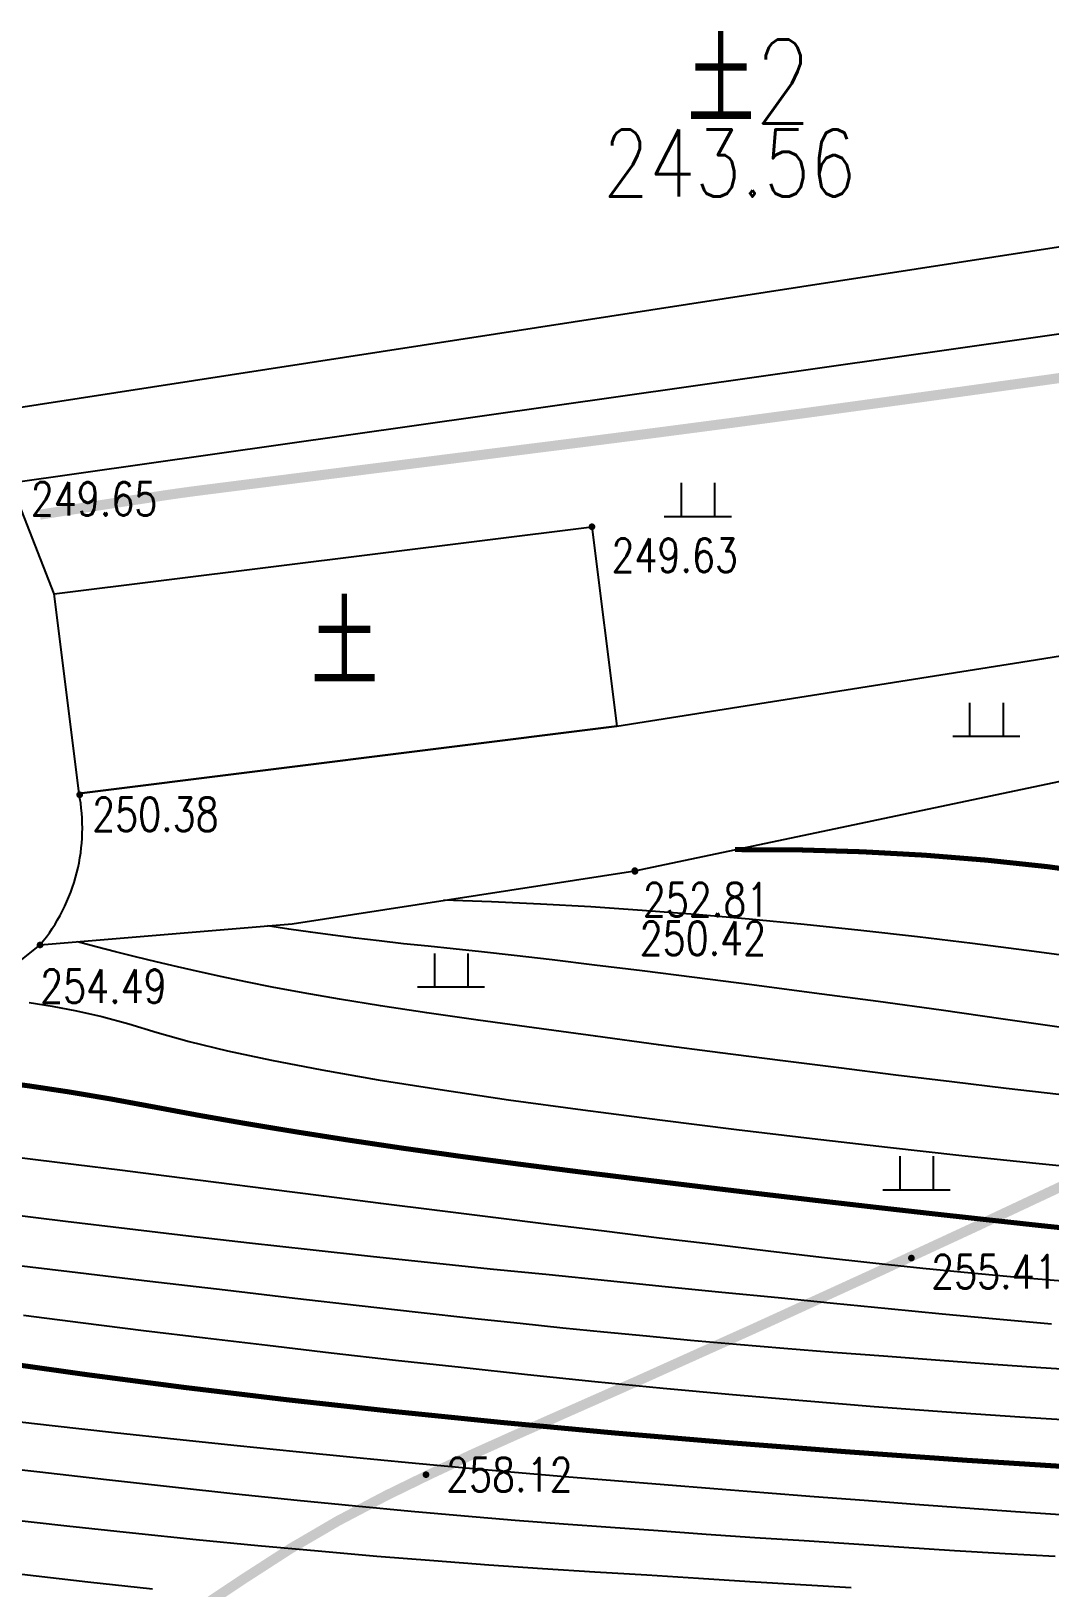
# Model space of a CAD drawing. Extents: x 453486 to 453811, y 3475287 to 3475420.
# Drawn here: x 453512.71 to 453527.91, y 3475309.92 to 3475333.13 of the extents above; entities that cross this region are included whole.
import ezdxf
from ezdxf.enums import TextEntityAlignment as Align

# ---------------------------------------------------------------- set-up
doc = ezdxf.new("R2010")
doc.units = 0
doc.header["$MEASUREMENT"] = 0
doc.layers.add('DX', color=9, linetype='Continuous')
doc.layers.add('GCD', color=9, linetype='Continuous')
doc.styles.add('HZ', font='rs.shx', dxfattribs={"width": 0.8, "bigfont": 'hztxt.shx'})

# ---------------------------------------------------------------- blocks, each defined once
blk = doc.blocks.new('GC200')
at = {"linetype": 'Continuous', "const_width": 0.2, "flags": 128}
blk.add_lwpolyline([(-0.1, 0, 1), (0.1, 0, 1)], format="xyb", close=True, dxfattribs=at)
blk = doc.blocks.new('gc119')
for p, q in [((-0.5, 1), (-0.5, 0)), ((0.5, 1), (0.5, 0)), ((-1, 0), (1, 0))]:
    blk.add_line(p, q)
blk = doc.blocks.new('GC200X')

msp = doc.modelspace()

# ---------------------------------------------------------------- linework, layer by layer
at = {"layer": 'DX', "linetype": 'Continuous', "elevation": 249.195, "flags": 128}
msp.add_lwpolyline([(453534.439, 3475330.9), (453512.269, 3475327.474)], dxfattribs=at)
msp.add_lwpolyline([(453534.439, 3475330.9), (453512.269, 3475327.474)], dxfattribs=at)
at = {"layer": 'DX', "linetype": 'Continuous', "flags": 128}
for points in [[(453512.408, 3475326.394), (453529.58, 3475328.835)], [(453512.408, 3475326.394), (453529.58, 3475328.835)], [(453513.428, 3475321.763), (453513.056, 3475324.74), (453512.408, 3475326.394)], [(453513.428, 3475321.763), (453513.056, 3475324.74), (453512.408, 3475326.394)], [(453513.428, 3475321.763), (453521.447, 3475322.765), (453527.691, 3475323.755), (453535.608, 3475325.021)], [(453513.428, 3475321.763), (453521.447, 3475322.765), (453527.691, 3475323.755), (453535.608, 3475325.021)], [(453512.846, 3475319.503), (453516.604, 3475319.818), (453521.716, 3475320.611), (453535.968, 3475323.613)], [(453512.846, 3475319.503), (453516.604, 3475319.818), (453521.716, 3475320.611), (453535.968, 3475323.613)], [(453528.345, 3475319.317), (453527.559, 3475319.422), (453526.754, 3475319.524), (453525.93, 3475319.623), (453525.087, 3475319.718), (453524.244, 3475319.807), (453523.42, 3475319.887), (453522.615, 3475319.957), (453521.828, 3475320.018), (453521.06, 3475320.07), (453520.311, 3475320.112), (453519.58, 3475320.145), (453518.868, 3475320.169)], [(453528.345, 3475319.317), (453527.559, 3475319.422), (453526.754, 3475319.524), (453525.93, 3475319.623), (453525.087, 3475319.718), (453524.244, 3475319.807), (453523.42, 3475319.887), (453522.615, 3475319.957), (453521.828, 3475320.018), (453521.06, 3475320.07), (453520.311, 3475320.112), (453519.58, 3475320.145), (453518.868, 3475320.169)], [(453528.115, 3475318.265), (453527.209, 3475318.398), (453526.286, 3475318.53), (453525.346, 3475318.659), (453524.391, 3475318.786), (453523.463, 3475318.907), (453522.608, 3475319.017), (453521.827, 3475319.116), (453521.117, 3475319.203), (453520.481, 3475319.28), (453519.918, 3475319.346), (453519.427, 3475319.4), (453519.009, 3475319.444), (453518.632, 3475319.483), (453518.264, 3475319.522), (453517.905, 3475319.563), (453517.554, 3475319.606), (453517.212, 3475319.649), (453516.878, 3475319.694), (453516.554, 3475319.74), (453516.238, 3475319.787)], [(453528.115, 3475318.265), (453527.209, 3475318.398), (453526.286, 3475318.53), (453525.346, 3475318.659), (453524.391, 3475318.786), (453523.463, 3475318.907), (453522.608, 3475319.017), (453521.827, 3475319.116), (453521.117, 3475319.203), (453520.481, 3475319.28), (453519.918, 3475319.346), (453519.427, 3475319.4), (453519.009, 3475319.444), (453518.632, 3475319.483), (453518.264, 3475319.522), (453517.905, 3475319.563), (453517.554, 3475319.606), (453517.212, 3475319.649), (453516.878, 3475319.694), (453516.554, 3475319.74), (453516.238, 3475319.787)], [(453489.033, 3475312.346), (453495.485, 3475312.593), (453504.333, 3475314.746), (453511.019, 3475318.044), (453512.846, 3475319.503)], [(453489.033, 3475312.346), (453495.485, 3475312.593), (453504.333, 3475314.746), (453511.019, 3475318.044), (453512.846, 3475319.503)], [(453528.042, 3475317.271), (453527.253, 3475317.364), (453526.443, 3475317.461), (453525.611, 3475317.563), (453524.758, 3475317.669), (453523.883, 3475317.78), (453522.987, 3475317.896), (453522.069, 3475318.016), (453521.13, 3475318.141), (453520.217, 3475318.265), (453519.379, 3475318.382), (453518.615, 3475318.493), (453517.925, 3475318.598), (453517.311, 3475318.696), (453516.77, 3475318.788), (453516.305, 3475318.873), (453515.913, 3475318.952), (453515.564, 3475319.028), (453515.226, 3475319.103), (453514.897, 3475319.178), (453514.578, 3475319.253), (453514.27, 3475319.328), (453513.972, 3475319.402), (453513.684, 3475319.476), (453513.406, 3475319.55)], [(453528.042, 3475317.271), (453527.253, 3475317.364), (453526.443, 3475317.461), (453525.611, 3475317.563), (453524.758, 3475317.669), (453523.883, 3475317.78), (453522.987, 3475317.896), (453522.069, 3475318.016), (453521.13, 3475318.141), (453520.217, 3475318.265), (453519.379, 3475318.382), (453518.615, 3475318.493), (453517.925, 3475318.598), (453517.311, 3475318.696), (453516.77, 3475318.788), (453516.305, 3475318.873), (453515.913, 3475318.952), (453515.564, 3475319.028), (453515.226, 3475319.103), (453514.897, 3475319.178), (453514.578, 3475319.253), (453514.27, 3475319.328), (453513.972, 3475319.402), (453513.684, 3475319.476), (453513.406, 3475319.55)], [(453512.684, 3475318.644), (453513.025, 3475318.593), (453513.387, 3475318.523), (453513.769, 3475318.434), (453514.171, 3475318.326), (453514.594, 3475318.2), (453515.072, 3475318.063), (453515.64, 3475317.924), (453516.299, 3475317.783), (453517.047, 3475317.639), (453517.886, 3475317.494), (453518.814, 3475317.346), (453519.833, 3475317.196), (453520.942, 3475317.044), (453522.091, 3475316.894), (453523.231, 3475316.751), (453524.362, 3475316.615), (453525.483, 3475316.486), (453526.595, 3475316.363), (453527.698, 3475316.247), (453528.791, 3475316.138)], [(453512.684, 3475318.644), (453513.025, 3475318.593), (453513.387, 3475318.523), (453513.769, 3475318.434), (453514.171, 3475318.326), (453514.594, 3475318.2), (453515.072, 3475318.063), (453515.64, 3475317.924), (453516.299, 3475317.783), (453517.047, 3475317.639), (453517.886, 3475317.494), (453518.814, 3475317.346), (453519.833, 3475317.196), (453520.942, 3475317.044), (453522.091, 3475316.894), (453523.231, 3475316.751), (453524.362, 3475316.615), (453525.483, 3475316.486), (453526.595, 3475316.363), (453527.698, 3475316.247), (453528.791, 3475316.138)], [(453528.092, 3475314.49), (453527.424, 3475314.546), (453526.73, 3475314.61), (453526.011, 3475314.681), (453525.267, 3475314.76), (453524.498, 3475314.845), (453523.703, 3475314.938), (453522.894, 3475315.035), (453522.079, 3475315.133), (453521.259, 3475315.233), (453520.434, 3475315.335), (453519.603, 3475315.438), (453518.767, 3475315.543), (453517.926, 3475315.649), (453517.08, 3475315.757), (453516.253, 3475315.863), (453515.47, 3475315.962), (453514.732, 3475316.056), (453514.037, 3475316.144), (453513.386, 3475316.226), (453512.78, 3475316.301), (453512.217, 3475316.371)], [(453528.092, 3475314.49), (453527.424, 3475314.546), (453526.73, 3475314.61), (453526.011, 3475314.681), (453525.267, 3475314.76), (453524.498, 3475314.845), (453523.703, 3475314.938), (453522.894, 3475315.035), (453522.079, 3475315.133), (453521.259, 3475315.233), (453520.434, 3475315.335), (453519.603, 3475315.438), (453518.767, 3475315.543), (453517.926, 3475315.649), (453517.08, 3475315.757), (453516.253, 3475315.863), (453515.47, 3475315.962), (453514.732, 3475316.056), (453514.037, 3475316.144), (453513.386, 3475316.226), (453512.78, 3475316.301), (453512.217, 3475316.371)], [(453527.932, 3475313.849), (453527.107, 3475313.922), (453526.3, 3475313.999), (453525.495, 3475314.077), (453524.679, 3475314.157), (453523.853, 3475314.239), (453523.015, 3475314.322), (453522.167, 3475314.407), (453521.308, 3475314.494), (453520.438, 3475314.582), (453519.557, 3475314.671), (453518.668, 3475314.763), (453517.774, 3475314.858), (453516.875, 3475314.956), (453515.971, 3475315.057), (453515.061, 3475315.162), (453514.146, 3475315.269), (453513.226, 3475315.379), (453512.301, 3475315.493)], [(453527.932, 3475313.849), (453527.107, 3475313.922), (453526.3, 3475313.999), (453525.495, 3475314.077), (453524.679, 3475314.157), (453523.853, 3475314.239), (453523.015, 3475314.322), (453522.167, 3475314.407), (453521.308, 3475314.494), (453520.438, 3475314.582), (453519.557, 3475314.671), (453518.668, 3475314.763), (453517.774, 3475314.858), (453516.875, 3475314.956), (453515.971, 3475315.057), (453515.061, 3475315.162), (453514.146, 3475315.269), (453513.226, 3475315.379), (453512.301, 3475315.493)], [(453528.549, 3475313.146), (453527.773, 3475313.198), (453526.99, 3475313.253), (453526.202, 3475313.31), (453525.424, 3475313.369), (453524.669, 3475313.428), (453523.938, 3475313.487), (453523.231, 3475313.547), (453522.548, 3475313.607), (453521.89, 3475313.668), (453521.255, 3475313.729), (453520.644, 3475313.79), (453520.005, 3475313.858), (453519.286, 3475313.935), (453518.486, 3475314.024), (453517.606, 3475314.123), (453516.646, 3475314.233), (453515.606, 3475314.354), (453514.485, 3475314.485), (453513.285, 3475314.627), (453512.106, 3475314.767)], [(453528.549, 3475313.146), (453527.773, 3475313.198), (453526.99, 3475313.253), (453526.202, 3475313.31), (453525.424, 3475313.369), (453524.669, 3475313.428), (453523.938, 3475313.487), (453523.231, 3475313.547), (453522.548, 3475313.607), (453521.89, 3475313.668), (453521.255, 3475313.729), (453520.644, 3475313.79), (453520.005, 3475313.858), (453519.286, 3475313.935), (453518.486, 3475314.024), (453517.606, 3475314.123), (453516.646, 3475314.233), (453515.606, 3475314.354), (453514.485, 3475314.485), (453513.285, 3475314.627), (453512.106, 3475314.767)], [(453512.599, 3475313.984), (453513.487, 3475313.869), (453514.39, 3475313.756), (453515.308, 3475313.644), (453516.24, 3475313.533), (453517.187, 3475313.423), (453518.148, 3475313.313), (453519.124, 3475313.205), (453520.115, 3475313.098), (453521.121, 3475312.994), (453522.14, 3475312.894), (453523.175, 3475312.799), (453524.223, 3475312.709), (453525.286, 3475312.623), (453526.364, 3475312.542), (453527.456, 3475312.466), (453528.563, 3475312.395)], [(453512.599, 3475313.984), (453513.487, 3475313.869), (453514.39, 3475313.756), (453515.308, 3475313.644), (453516.24, 3475313.533), (453517.187, 3475313.423), (453518.148, 3475313.313), (453519.124, 3475313.205), (453520.115, 3475313.098), (453521.121, 3475312.994), (453522.14, 3475312.894), (453523.175, 3475312.799), (453524.223, 3475312.709), (453525.286, 3475312.623), (453526.364, 3475312.542), (453527.456, 3475312.466), (453528.563, 3475312.395)], [(453528.139, 3475311.002), (453527.394, 3475311.051), (453526.643, 3475311.104), (453525.89, 3475311.161), (453525.138, 3475311.218), (453524.389, 3475311.275), (453523.641, 3475311.333), (453522.896, 3475311.392), (453522.152, 3475311.452), (453521.411, 3475311.511), (453520.671, 3475311.572), (453519.92, 3475311.636), (453519.143, 3475311.704), (453518.342, 3475311.779), (453517.515, 3475311.858), (453516.664, 3475311.943), (453515.787, 3475312.033), (453514.885, 3475312.128), (453513.958, 3475312.229), (453513.025, 3475312.333), (453512.104, 3475312.438)], [(453528.139, 3475311.002), (453527.394, 3475311.051), (453526.643, 3475311.104), (453525.89, 3475311.161), (453525.138, 3475311.218), (453524.389, 3475311.275), (453523.641, 3475311.333), (453522.896, 3475311.392), (453522.152, 3475311.452), (453521.411, 3475311.511), (453520.671, 3475311.572), (453519.92, 3475311.636), (453519.143, 3475311.704), (453518.342, 3475311.779), (453517.515, 3475311.858), (453516.664, 3475311.943), (453515.787, 3475312.033), (453514.885, 3475312.128), (453513.958, 3475312.229), (453513.025, 3475312.333), (453512.104, 3475312.438)], [(453527.985, 3475310.385), (453527.237, 3475310.425), (453526.483, 3475310.47), (453525.728, 3475310.518), (453524.98, 3475310.566), (453524.24, 3475310.615), (453523.508, 3475310.664), (453522.782, 3475310.714), (453522.065, 3475310.765), (453521.354, 3475310.815), (453520.651, 3475310.867), (453519.933, 3475310.922), (453519.176, 3475310.985), (453518.382, 3475311.056), (453517.549, 3475311.135), (453516.678, 3475311.221), (453515.768, 3475311.315), (453514.821, 3475311.416), (453513.835, 3475311.526), (453512.84, 3475311.639), (453511.865, 3475311.753)], [(453527.985, 3475310.385), (453527.237, 3475310.425), (453526.483, 3475310.47), (453525.728, 3475310.518), (453524.98, 3475310.566), (453524.24, 3475310.615), (453523.508, 3475310.664), (453522.782, 3475310.714), (453522.065, 3475310.765), (453521.354, 3475310.815), (453520.651, 3475310.867), (453519.933, 3475310.922), (453519.176, 3475310.985), (453518.382, 3475311.056), (453517.549, 3475311.135), (453516.678, 3475311.221), (453515.768, 3475311.315), (453514.821, 3475311.416), (453513.835, 3475311.526), (453512.84, 3475311.639), (453511.865, 3475311.753)], [(453524.942, 3475309.916), (453524.189, 3475309.962), (453523.43, 3475310.008), (453522.665, 3475310.055), (453521.894, 3475310.103), (453521.118, 3475310.152), (453520.337, 3475310.202), (453519.539, 3475310.256), (453518.717, 3475310.317), (453517.869, 3475310.385), (453516.995, 3475310.461), (453516.096, 3475310.543), (453515.172, 3475310.633), (453514.222, 3475310.73), (453513.247, 3475310.834), (453512.269, 3475310.943)], [(453524.942, 3475309.916), (453524.189, 3475309.962), (453523.43, 3475310.008), (453522.665, 3475310.055), (453521.894, 3475310.103), (453521.118, 3475310.152), (453520.337, 3475310.202), (453519.539, 3475310.256), (453518.717, 3475310.317), (453517.869, 3475310.385), (453516.995, 3475310.461), (453516.096, 3475310.543), (453515.172, 3475310.633), (453514.222, 3475310.73), (453513.247, 3475310.834), (453512.269, 3475310.943)], [(453514.522, 3475309.897), (453513.559, 3475310.001), (453512.576, 3475310.114)], [(453514.522, 3475309.897), (453513.559, 3475310.001), (453512.576, 3475310.114)]]:
    msp.add_lwpolyline(points, dxfattribs=at)
at = {"layer": 'DX', "linetype": 'Continuous', "const_width": 0.15, "flags": 128}
msp.add_lwpolyline([(453529.681, 3475328.186, -0.001409), (453524.274, 3475327.438, -0.002282), (453520.934, 3475327.001, -0.000103), (453517.236, 3475326.535, 0.000195), (453515.278, 3475326.287, 0.005936), (453514.704, 3475326.208, 0.001829), (453512.843, 3475325.92)], format="xyb", dxfattribs=at)
msp.add_lwpolyline([(453529.681, 3475328.186, -0.001409), (453524.274, 3475327.438, -0.002282), (453520.934, 3475327.001, -0.000103), (453517.236, 3475326.535, 0.000195), (453515.278, 3475326.287, 0.005936), (453514.704, 3475326.208, 0.001829), (453512.843, 3475325.92)], format="xyb", dxfattribs=at)
at = {"layer": 'DX', "linetype": 'Continuous', "flags": 128}
msp.add_lwpolyline([(453521.447, 3475322.765), (453513.428, 3475321.763), (453513.056, 3475324.74), (453521.075, 3475325.741)], close=True, dxfattribs=at)
msp.add_lwpolyline([(453521.447, 3475322.765), (453513.428, 3475321.763), (453513.056, 3475324.74), (453521.075, 3475325.741)], close=True, dxfattribs=at)
at = {"layer": 'DX', "linetype": 'Continuous', "const_width": 0.15}
msp.add_lwpolyline([(453537.055, 3475323.169, -0.031592), (453536.929, 3475322.251, -0.068181), (453536.787, 3475321.843, -0.079986), (453535.357, 3475319.889, -0.078782), (453533.359, 3475318.457, -0.004856), (453529.993, 3475316.81, -0.003471), (453525.247, 3475314.584, -0.004481), (453519.977, 3475312.214, 0.011953), (453518.015, 3475311.296, 0.033638), (453515.894, 3475310.058, -0.01343), (453510.717, 3475306.746, -0.014108), (453506.955, 3475304.622, 0.010352), (453501.807, 3475301.766, 0.054586), (453495.755, 3475297.295, 0.10943), (453493.594, 3475294.186, 0.033546), (453493.005, 3475292.424, 0.042065), (453492.752, 3475290.962, 0.017777), (453492.693, 3475289.826, -0.055142)], format="xyb", dxfattribs=at)
msp.add_lwpolyline([(453537.055, 3475323.169, -0.031592), (453536.929, 3475322.251, -0.068181), (453536.787, 3475321.843, -0.079986), (453535.357, 3475319.889, -0.078782), (453533.359, 3475318.457, -0.004856), (453529.993, 3475316.81, -0.003471), (453525.247, 3475314.584, -0.004481), (453519.977, 3475312.214, 0.011953), (453518.015, 3475311.296, 0.033638), (453515.894, 3475310.058, -0.01343), (453510.717, 3475306.746, -0.014108), (453506.955, 3475304.622, 0.010352), (453501.807, 3475301.766, 0.054586), (453495.755, 3475297.295, 0.10943), (453493.594, 3475294.186, 0.033546), (453493.005, 3475292.424, 0.042065), (453492.752, 3475290.962, 0.017777), (453492.693, 3475289.826, -0.055142)], format="xyb", dxfattribs=at)
at = {"layer": 'DX', "linetype": 'Continuous', "flags": 128}
msp.add_lwpolyline([(453512.846, 3475319.503, 0.056133), (453513.181, 3475320.012, 0.056133), (453513.395, 3475320.584, 0.054606), (453513.476, 3475321.172, 0.054606), (453513.428, 3475321.763)], format="xyb", dxfattribs=at)
msp.add_lwpolyline([(453512.846, 3475319.503, 0.056133), (453513.181, 3475320.012, 0.056133), (453513.395, 3475320.584, 0.054606), (453513.476, 3475321.172, 0.054606), (453513.428, 3475321.763)], format="xyb", dxfattribs=at)
at = {"layer": 'DX', "linetype": 'Continuous', "const_width": 0.075, "flags": 128}
for points in [[(453523.208, 3475320.925), (453524.164, 3475320.921), (453525.107, 3475320.893), (453526.039, 3475320.842), (453526.96, 3475320.768), (453527.869, 3475320.671), (453528.767, 3475320.55)], [(453523.208, 3475320.925), (453524.164, 3475320.921), (453525.107, 3475320.893), (453526.039, 3475320.842), (453526.96, 3475320.768), (453527.869, 3475320.671), (453528.767, 3475320.55)], [(453512.12, 3475317.475), (453512.684, 3475317.401), (453513.275, 3475317.312), (453513.893, 3475317.208), (453514.537, 3475317.089), (453515.213, 3475316.963), (453515.922, 3475316.839), (453516.665, 3475316.716), (453517.441, 3475316.594), (453518.252, 3475316.473), (453519.096, 3475316.354), (453519.974, 3475316.237), (453520.886, 3475316.12), (453521.806, 3475316.007), (453522.709, 3475315.897), (453523.594, 3475315.791), (453524.461, 3475315.689), (453525.311, 3475315.591), (453526.143, 3475315.497), (453526.957, 3475315.407), (453527.754, 3475315.32), (453528.546, 3475315.237)], [(453512.12, 3475317.475), (453512.684, 3475317.401), (453513.275, 3475317.312), (453513.893, 3475317.208), (453514.537, 3475317.089), (453515.213, 3475316.963), (453515.922, 3475316.839), (453516.665, 3475316.716), (453517.441, 3475316.594), (453518.252, 3475316.473), (453519.096, 3475316.354), (453519.974, 3475316.237), (453520.886, 3475316.12), (453521.806, 3475316.007), (453522.709, 3475315.897), (453523.594, 3475315.791), (453524.461, 3475315.689), (453525.311, 3475315.591), (453526.143, 3475315.497), (453526.957, 3475315.407), (453527.754, 3475315.32), (453528.546, 3475315.237)], [(453528.33, 3475311.712), (453526.654, 3475311.819), (453524.897, 3475311.944), (453523.124, 3475312.081), (453521.401, 3475312.227), (453519.728, 3475312.383), (453518.105, 3475312.548), (453516.531, 3475312.721), (453515.007, 3475312.904), (453513.533, 3475313.097), (453512.109, 3475313.298)], [(453528.33, 3475311.712), (453526.654, 3475311.819), (453524.897, 3475311.944), (453523.124, 3475312.081), (453521.401, 3475312.227), (453519.728, 3475312.383), (453518.105, 3475312.548), (453516.531, 3475312.721), (453515.007, 3475312.904), (453513.533, 3475313.097), (453512.109, 3475313.298)]]:
    msp.add_lwpolyline(points, dxfattribs=at)

# ---------------------------------------------------------------- block references
at = {"layer": 'DX', "linetype": 'Continuous'}
ref = msp.add_blockref('GC200X', (453520.642, 3475331.163, 243.56), dxfattribs=dict(at, xscale=0.5, yscale=0.5, zscale=0.5))
ref.add_attrib('height', '243.56', dxfattribs={"layer": 'GCD', "linetype": 'Continuous', "height": 1, "style": 'HZ', "width": 0.8}).set_placement((453521.242, 3475331.163, 243.56), align=Align.MIDDLE_LEFT)
ref = msp.add_blockref('GC200X', (453520.642, 3475331.163, 243.56), dxfattribs=dict(at, xscale=0.5, yscale=0.5, zscale=0.5))
ref.add_attrib('height', '243.56', dxfattribs={"layer": 'GCD', "linetype": 'Continuous', "height": 1, "style": 'HZ', "width": 0.8}).set_placement((453521.242, 3475331.163, 243.56), align=Align.MIDDLE_LEFT)
ref = msp.add_blockref('GC200', (453512.409, 3475326.406, 249.65), dxfattribs=dict(at, xscale=0.25, yscale=0.25, zscale=0.25))
ref.add_attrib('height', '249.65', dxfattribs={"layer": 'GCD', "linetype": 'Continuous', "height": 0.5, "style": 'HZ', "width": 0.8}).set_placement((453512.709, 3475326.156, 249.65), align=Align.MIDDLE_LEFT)
ref = msp.add_blockref('GC200', (453512.409, 3475326.406, 249.65), dxfattribs=dict(at, xscale=0.25, yscale=0.25, zscale=0.25))
ref.add_attrib('height', '249.65', dxfattribs={"layer": 'GCD', "linetype": 'Continuous', "height": 0.5, "style": 'HZ', "width": 0.8}).set_placement((453512.709, 3475326.156, 249.65), align=Align.MIDDLE_LEFT)
at = {"layer": 'DX', "linetype": 'Continuous', "xscale": 0.5, "yscale": 0.5}
for p in [(453522.656, 3475325.893), (453522.656, 3475325.893), (453526.958, 3475322.616), (453526.958, 3475322.616), (453518.976, 3475318.877), (453518.976, 3475318.877), (453525.917, 3475315.854), (453525.917, 3475315.854)]:
    msp.add_blockref('gc119', p, dxfattribs=at)
at = {"layer": 'DX', "linetype": 'Continuous'}
ref = msp.add_blockref('GC200', (453521.077, 3475325.74, 249.63), dxfattribs=dict(at, xscale=0.25, yscale=0.25, zscale=0.25))
ref.add_attrib('height', '249.63', dxfattribs={"layer": 'GCD', "linetype": 'Continuous', "height": 0.5, "style": 'HZ', "width": 0.8}).set_placement((453521.368, 3475325.314, 249.63), align=Align.MIDDLE_LEFT)
ref = msp.add_blockref('GC200', (453521.077, 3475325.74, 249.63), dxfattribs=dict(at, xscale=0.25, yscale=0.25, zscale=0.25))
ref.add_attrib('height', '249.63', dxfattribs={"layer": 'GCD', "linetype": 'Continuous', "height": 0.5, "style": 'HZ', "width": 0.8}).set_placement((453521.368, 3475325.314, 249.63), align=Align.MIDDLE_LEFT)
ref = msp.add_blockref('GC200', (453513.437, 3475321.743, 250.38), dxfattribs=dict(at, xscale=0.25, yscale=0.25, zscale=0.25))
ref.add_attrib('height', '250.38', dxfattribs={"layer": 'GCD', "linetype": 'Continuous', "height": 0.5, "style": 'HZ', "width": 0.8}).set_placement((453513.623, 3475321.451, 250.38), align=Align.MIDDLE_LEFT)
ref = msp.add_blockref('GC200', (453513.437, 3475321.743, 250.38), dxfattribs=dict(at, xscale=0.25, yscale=0.25, zscale=0.25))
ref.add_attrib('height', '250.38', dxfattribs={"layer": 'GCD', "linetype": 'Continuous', "height": 0.5, "style": 'HZ', "width": 0.8}).set_placement((453513.623, 3475321.451, 250.38), align=Align.MIDDLE_LEFT)
ref = msp.add_blockref('GC200', (453521.716, 3475320.611, 252.814), dxfattribs=dict(at, xscale=0.25, yscale=0.25, zscale=0.25))
ref.add_attrib('height', '252.81', dxfattribs={"layer": 'GCD', "linetype": 'Continuous', "height": 0.5, "style": 'HZ', "width": 0.8}).set_placement((453521.836, 3475320.178, 252.814), align=Align.MIDDLE_LEFT)
ref = msp.add_blockref('GC200', (453521.716, 3475320.611, 252.814), dxfattribs=dict(at, xscale=0.25, yscale=0.25, zscale=0.25))
ref.add_attrib('height', '252.81', dxfattribs={"layer": 'GCD', "linetype": 'Continuous', "height": 0.5, "style": 'HZ', "width": 0.8}).set_placement((453521.836, 3475320.178, 252.814), align=Align.MIDDLE_LEFT)
ref = msp.add_blockref('GC200', (453521.718, 3475320.601, 250.42), dxfattribs=dict(at, xscale=0.25, yscale=0.25, zscale=0.25))
ref.add_attrib('height', '250.42', dxfattribs={"layer": 'GCD', "linetype": 'Continuous', "height": 0.5, "style": 'HZ', "width": 0.8}).set_placement((453521.789, 3475319.602, 250.42), align=Align.MIDDLE_LEFT)
ref = msp.add_blockref('GC200', (453521.718, 3475320.601, 250.42), dxfattribs=dict(at, xscale=0.25, yscale=0.25, zscale=0.25))
ref.add_attrib('height', '250.42', dxfattribs={"layer": 'GCD', "linetype": 'Continuous', "height": 0.5, "style": 'HZ', "width": 0.8}).set_placement((453521.789, 3475319.602, 250.42), align=Align.MIDDLE_LEFT)
ref = msp.add_blockref('GC200', (453512.846, 3475319.503, 254.486), dxfattribs=dict(at, xscale=0.25, yscale=0.25, zscale=0.25))
ref.add_attrib('height', '254.49', dxfattribs={"layer": 'GCD', "linetype": 'Continuous', "height": 0.5, "style": 'HZ', "width": 0.8}).set_placement((453512.848, 3475318.888, 254.486), align=Align.MIDDLE_LEFT)
ref = msp.add_blockref('GC200', (453512.846, 3475319.503, 254.486), dxfattribs=dict(at, xscale=0.25, yscale=0.25, zscale=0.25))
ref.add_attrib('height', '254.49', dxfattribs={"layer": 'GCD', "linetype": 'Continuous', "height": 0.5, "style": 'HZ', "width": 0.8}).set_placement((453512.848, 3475318.888, 254.486), align=Align.MIDDLE_LEFT)
ref = msp.add_blockref('GC200', (453525.841, 3475314.834, 255.406), dxfattribs=dict(at, xscale=0.25, yscale=0.25, zscale=0.25))
ref.add_attrib('height', '255.41', dxfattribs={"layer": 'GCD', "linetype": 'Continuous', "height": 0.5, "style": 'HZ', "width": 0.8}).set_placement((453526.136, 3475314.632, 255.406), align=Align.MIDDLE_LEFT)
ref = msp.add_blockref('GC200', (453525.841, 3475314.834, 255.406), dxfattribs=dict(at, xscale=0.25, yscale=0.25, zscale=0.25))
ref.add_attrib('height', '255.41', dxfattribs={"layer": 'GCD', "linetype": 'Continuous', "height": 0.5, "style": 'HZ', "width": 0.8}).set_placement((453526.136, 3475314.632, 255.406), align=Align.MIDDLE_LEFT)
ref = msp.add_blockref('GC200', (453518.602, 3475311.604, 258.12), dxfattribs=dict(at, xscale=0.25, yscale=0.25, zscale=0.25))
ref.add_attrib('height', '258.12', dxfattribs={"layer": 'GCD', "linetype": 'Continuous', "height": 0.5, "style": 'HZ', "width": 0.8}).set_placement((453518.902, 3475311.604, 258.12), align=Align.MIDDLE_LEFT)
ref = msp.add_blockref('GC200', (453518.602, 3475311.604, 258.12), dxfattribs=dict(at, xscale=0.25, yscale=0.25, zscale=0.25))
ref.add_attrib('height', '258.12', dxfattribs={"layer": 'GCD', "linetype": 'Continuous', "height": 0.5, "style": 'HZ', "width": 0.8}).set_placement((453518.902, 3475311.604, 258.12), align=Align.MIDDLE_LEFT)

# ---------------------------------------------------------------- texts
at = {"layer": 'DX', "linetype": 'Continuous', "style": 'HZ', "width": 0.8}
for s, p in [('土2', (453523.429, 3475332.443)), ('土2', (453523.429, 3475332.443)), ('土', (453517.387, 3475324.056)), ('土', (453517.387, 3475324.056))]:
    msp.add_text(s, height=1.25, dxfattribs=at).set_placement(p, align=Align.MIDDLE)

doc.saveas('drawing.dxf')
